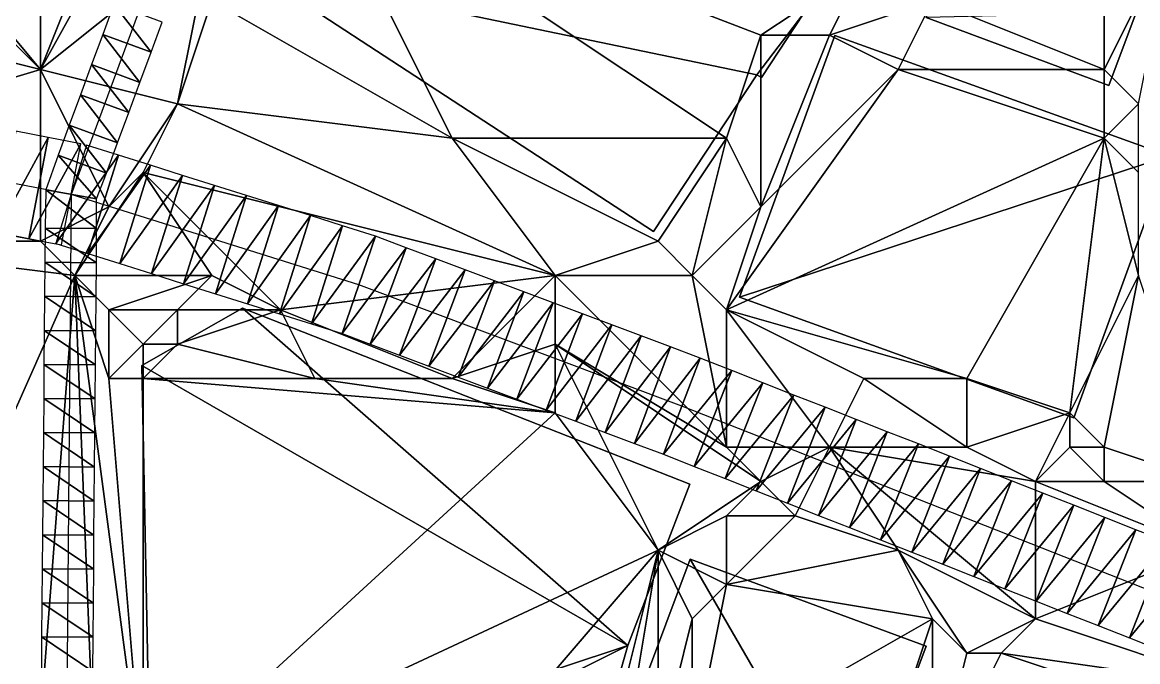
# Model space of a CAD drawing. Header units: metres. Extents: x -1103 to 901, y -902 to 905.
# Drawn here: x -1063.1 to -998, y -150.5 to -113.2 of the extents above; entities that cross this region are included whole.
import ezdxf

# ---------------------------------------------------------------- set-up
doc = ezdxf.new("R2010")
doc.units = ezdxf.units.M
for name, color, linetype in [('OSM_BUILDING_FOOTPRINTS', 7, 'CONTINUOUS'), ('OSM_BUILDING_ROOFS', 1, 'CONTINUOUS'), ('OSM_BUILDING_WALLS', 8, 'CONTINUOUS'), ('OSM_ROAD_AXES', 2, 'CONTINUOUS'), ('OSM_ROAD_SURFACE', 9, 'CONTINUOUS'), ('OSM_TERRAIN', 3, 'CONTINUOUS')]:
    doc.layers.add(name, color=color, linetype=linetype)

msp = doc.modelspace()

# ---------------------------------------------------------------- linework, layer by layer
at = {"layer": 'OSM_BUILDING_FOOTPRINTS'}
for points in [[(-1028.945, -78.861, 16.047), (-1005.257, -94.298, 16.047), (-1009.722, -101.056, 16.047), (-1010.253, -100.713, 16.047), (-1014.155, -106.618, 16.047), (-1013.514, -107.028, 16.047), (-1017.338, -112.811, 16.047), (-1017.493, -112.712, 16.047), (-1019.969, -116.461, 16.047), (-1020.234, -116.295, 16.047), (-1026.258, -125.419, 16.047), (-1049.626, -110.18, 16.047), (-1028.945, -78.861, 16.047)], [(-1008.782, -108.731, 16.702), (-998.127, -112.667, 16.702), (-999.718, -116.914, 16.702), (-1010.363, -112.966, 16.702), (-1008.782, -108.731, 16.702)], [(-1001.763, -136.278, 17.599), (-1021.251, -129.256, 17.599), (-1015.691, -114.017, 17.599), (-996.203, -121.028, 17.599), (-1001.763, -136.278, 17.599)], [(-1024.147, -140.138, 16.401), (-1050.211, -129.887, 16.401), (-1056.092, -133.238, 16.401), (-1055.583, -158.762, 16.401), (-1046.231, -158.762, 16.401), (-1030.602, -159.447, 16.401), (-1027.761, -149.55, 16.401), (-1024.147, -140.138, 16.401)], [(-1028.38, -155.875, 18.26), (-1024.135, -144.507, 18.26), (-1010.373, -149.582, 18.26), (-1014.618, -160.951, 18.26), (-1028.38, -155.875, 18.26)]]:
    msp.add_polyline3d(points, close=True, dxfattribs=at)
at = {"layer": 'OSM_BUILDING_ROOFS'}
for points in [[(-1049.626, -110.18, 56.447), (-1026.258, -125.419, 56.447), (-1020.234, -116.295, 56.447)], [(-1049.626, -110.18, 56.447), (-1020.234, -116.295, 56.447), (-1017.493, -112.712, 56.447)], [(-1020.234, -116.295, 56.447), (-1019.969, -116.461, 56.447), (-1017.493, -112.712, 56.447)], [(-998.127, -112.667, 28.302), (-1010.363, -112.966, 28.302), (-999.718, -116.914, 28.302)], [(-1021.251, -129.256, 22.799), (-996.203, -121.028, 22.799), (-1015.691, -114.017, 22.799)], [(-1021.251, -129.256, 22.799), (-1001.763, -136.278, 22.799), (-996.203, -121.028, 22.799)], [(-1027.761, -149.55, 53.601), (-1050.211, -129.887, 53.601), (-1056.092, -133.238, 53.601)], [(-1027.761, -149.55, 53.601), (-1024.147, -140.138, 53.601), (-1050.211, -129.887, 53.601)], [(-1027.761, -149.55, 53.601), (-1056.092, -133.238, 53.601), (-1055.583, -158.762, 53.601)], [(-1024.135, -144.507, 29.86), (-1028.38, -155.875, 29.86), (-1014.618, -160.951, 29.86)], [(-1024.135, -144.507, 29.86), (-1014.618, -160.951, 29.86), (-1010.373, -149.582, 29.86)], [(-1027.761, -149.55, 53.601), (-1055.583, -158.762, 53.601), (-1046.231, -158.762, 53.601)], [(-1027.761, -149.55, 53.601), (-1046.231, -158.762, 53.601), (-1030.602, -159.447, 53.601)]]:
    msp.add_3dface(points, dxfattribs=at)
at = {"layer": 'OSM_BUILDING_WALLS'}
for points in [[(-1049.626, -110.18, 16.047), (-1026.258, -125.419, 16.047), (-1026.258, -125.419, 56.447)], [(-1049.626, -110.18, 16.047), (-1026.258, -125.419, 56.447), (-1049.626, -110.18, 56.447)], [(-1019.969, -116.461, 16.047), (-1017.493, -112.712, 16.047), (-1017.493, -112.712, 56.447)], [(-1019.969, -116.461, 16.047), (-1017.493, -112.712, 56.447), (-1019.969, -116.461, 56.447)], [(-1010.363, -112.966, 16.702), (-999.718, -116.914, 16.702), (-999.718, -116.914, 28.302)], [(-1010.363, -112.966, 16.702), (-999.718, -116.914, 28.302), (-1010.363, -112.966, 28.302)], [(-999.718, -116.914, 16.702), (-998.127, -112.667, 16.702), (-998.127, -112.667, 28.302)], [(-999.718, -116.914, 16.702), (-998.127, -112.667, 28.302), (-999.718, -116.914, 28.302)], [(-1015.691, -114.017, 17.599), (-1021.251, -129.256, 17.599), (-1021.251, -129.256, 22.799)], [(-1015.691, -114.017, 17.599), (-1021.251, -129.256, 22.799), (-1015.691, -114.017, 22.799)], [(-996.203, -121.028, 17.599), (-1015.691, -114.017, 17.599), (-1015.691, -114.017, 22.799)], [(-996.203, -121.028, 17.599), (-1015.691, -114.017, 22.799), (-996.203, -121.028, 22.799)], [(-1026.258, -125.419, 16.047), (-1020.234, -116.295, 16.047), (-1020.234, -116.295, 56.447)], [(-1026.258, -125.419, 16.047), (-1020.234, -116.295, 56.447), (-1026.258, -125.419, 56.447)], [(-1020.234, -116.295, 16.047), (-1019.969, -116.461, 16.047), (-1019.969, -116.461, 56.447)], [(-1020.234, -116.295, 16.047), (-1019.969, -116.461, 56.447), (-1020.234, -116.295, 56.447)], [(-1001.763, -136.278, 17.599), (-996.203, -121.028, 17.599), (-996.203, -121.028, 22.799)], [(-1001.763, -136.278, 17.599), (-996.203, -121.028, 22.799), (-1001.763, -136.278, 22.799)], [(-1021.251, -129.256, 17.599), (-1001.763, -136.278, 17.599), (-1001.763, -136.278, 22.799)], [(-1021.251, -129.256, 17.599), (-1001.763, -136.278, 22.799), (-1021.251, -129.256, 22.799)], [(-1050.211, -129.887, 16.401), (-1056.092, -133.238, 16.401), (-1056.092, -133.238, 53.601)], [(-1050.211, -129.887, 16.401), (-1056.092, -133.238, 53.601), (-1050.211, -129.887, 53.601)], [(-1024.147, -140.138, 16.401), (-1050.211, -129.887, 16.401), (-1050.211, -129.887, 53.601)], [(-1024.147, -140.138, 16.401), (-1050.211, -129.887, 53.601), (-1024.147, -140.138, 53.601)], [(-1056.092, -133.238, 16.401), (-1055.583, -158.762, 16.401), (-1055.583, -158.762, 53.601)], [(-1056.092, -133.238, 16.401), (-1055.583, -158.762, 53.601), (-1056.092, -133.238, 53.601)], [(-1027.761, -149.55, 16.401), (-1024.147, -140.138, 16.401), (-1024.147, -140.138, 53.601)], [(-1027.761, -149.55, 16.401), (-1024.147, -140.138, 53.601), (-1027.761, -149.55, 53.601)], [(-1024.135, -144.507, 18.26), (-1028.38, -155.875, 18.26), (-1028.38, -155.875, 29.86)], [(-1024.135, -144.507, 18.26), (-1028.38, -155.875, 29.86), (-1024.135, -144.507, 29.86)], [(-1010.373, -149.582, 18.26), (-1024.135, -144.507, 18.26), (-1024.135, -144.507, 29.86)], [(-1010.373, -149.582, 18.26), (-1024.135, -144.507, 29.86), (-1010.373, -149.582, 29.86)], [(-1030.602, -159.447, 16.401), (-1027.761, -149.55, 16.401), (-1027.761, -149.55, 53.601)], [(-1030.602, -159.447, 16.401), (-1027.761, -149.55, 53.601), (-1030.602, -159.447, 53.601)], [(-1014.618, -160.951, 18.26), (-1010.373, -149.582, 18.26), (-1010.373, -149.582, 29.86)], [(-1014.618, -160.951, 18.26), (-1010.373, -149.582, 29.86), (-1014.618, -160.951, 29.86)]]:
    msp.add_3dface(points, dxfattribs=at)
at = {"layer": 'OSM_ROAD_AXES'}
for points in [[(-813.689, 192.863, 18.856), (-836.681, 169.108, 18.771), (-861.474, 142.201, 17.045), (-893.839, 109.908, 18.312), (-915.128, 88.331, 19.102), (-917.527, 85.368, 19.253), (-919.505, 82.547, 19.404), (-941.877, 51.704, 20.365), (-958.026, 29.408, 19.506), (-997.962, -25.091, 21.081), (-1053.064, -103.91, 17.163), (-1060.204, -123.263, 17.236), (-1061.296, -250.242, 21.914)], [(-1060.204, -123.263, 17.236), (-1081.096, -119.26, 17.168), (-1100, -116.415, 17.824)], [(-899.913, -187.933, 15.965), (-923.535, -174.287, 19.537), (-950.418, -164.179, 21.108), (-986.553, -150.588, 22.518), (-1024.611, -135.604, 20.017), (-1043.435, -128.538, 18.558), (-1060.204, -123.263, 17.236)]]:
    msp.add_polyline3d(points, dxfattribs=at)
at = {"layer": 'OSM_ROAD_SURFACE'}
for points in [[(-1057.717, -112.187, 17.177), (-1058.366, -113.947, 17.187), (-1055.551, -114.985, 17.305)], [(-1057.717, -112.187, 17.177), (-1055.551, -114.985, 17.305), (-1054.902, -113.226, 17.29)], [(-1058.366, -113.947, 17.187), (-1059.015, -115.706, 17.203), (-1056.2, -116.745, 17.32)], [(-1058.366, -113.947, 17.187), (-1056.2, -116.745, 17.32), (-1055.551, -114.985, 17.305)], [(-1059.015, -115.706, 17.203), (-1059.664, -117.466, 17.208), (-1056.849, -118.504, 17.321)], [(-1059.015, -115.706, 17.203), (-1056.849, -118.504, 17.321), (-1056.2, -116.745, 17.32)], [(-1059.664, -117.466, 17.208), (-1060.313, -119.225, 17.2), (-1057.498, -120.263, 17.314)], [(-1059.664, -117.466, 17.208), (-1057.498, -120.263, 17.314), (-1056.849, -118.504, 17.321)], [(-1061.539, -119.953, 17.198), (-1063.438, -119.589, 17.186), (-1064.567, -125.482, 17.313)], [(-1060.313, -119.225, 17.2), (-1060.962, -120.984, 17.227), (-1058.148, -122.023, 17.306)], [(-1060.313, -119.225, 17.2), (-1058.148, -122.023, 17.306), (-1057.498, -120.263, 17.314)], [(-1061.539, -119.953, 17.198), (-1064.567, -125.482, 17.313), (-1062.668, -125.846, 17.318)], [(-1059.639, -120.317, 17.235), (-1061.539, -119.953, 17.198), (-1062.668, -125.846, 17.318)], [(-1059.639, -120.317, 17.235), (-1062.668, -125.846, 17.318), (-1060.769, -126.209, 17.403)], [(-1057.441, -120.987, 17.323), (-1059.304, -120.401, 17.248), (-1061.104, -126.125, 17.378)], [(-1060.962, -120.984, 17.227), (-1061.681, -123, 17.261), (-1058.727, -123.526, 17.311)], [(-1057.441, -120.987, 17.323), (-1061.104, -126.125, 17.378), (-1059.241, -126.711, 17.583)], [(-1060.962, -120.984, 17.227), (-1058.727, -123.526, 17.311), (-1058.148, -122.023, 17.306)], [(-1055.577, -121.573, 17.688), (-1057.441, -120.987, 17.323), (-1059.241, -126.711, 17.583)], [(-1055.577, -121.573, 17.688), (-1059.241, -126.711, 17.583), (-1057.378, -127.297, 17.763)], [(-1053.714, -122.16, 17.814), (-1055.577, -121.573, 17.688), (-1057.378, -127.297, 17.763)], [(-1053.714, -122.16, 17.814), (-1057.378, -127.297, 17.763), (-1055.515, -127.883, 17.898)], [(-1051.851, -122.746, 17.94), (-1053.714, -122.16, 17.814), (-1055.515, -127.883, 17.898)], [(-1051.851, -122.746, 17.94), (-1055.515, -127.883, 17.898), (-1053.652, -128.469, 18.034)], [(-1049.988, -123.332, 18.066), (-1051.851, -122.746, 17.94), (-1053.652, -128.469, 18.034)], [(-1061.681, -123, 17.261), (-1061.721, -125.234, 17.308), (-1058.721, -125.26, 17.416)], [(-1061.681, -123, 17.261), (-1058.721, -125.26, 17.416), (-1058.727, -123.526, 17.311)], [(-1049.988, -123.332, 18.066), (-1053.652, -128.469, 18.034), (-1051.788, -129.055, 18.303)], [(-1048.125, -123.918, 18.192), (-1049.988, -123.332, 18.066), (-1051.788, -129.055, 18.303)], [(-1048.125, -123.918, 18.192), (-1051.788, -129.055, 18.303), (-1049.925, -129.641, 18.382)], [(-1046.262, -124.504, 18.314), (-1048.125, -123.918, 18.192), (-1049.925, -129.641, 18.382)], [(-1046.262, -124.504, 18.314), (-1049.925, -129.641, 18.382), (-1048.062, -130.227, 18.507)], [(-1044.398, -125.09, 18.433), (-1046.262, -124.504, 18.314), (-1048.062, -130.227, 18.507)], [(-1061.721, -125.234, 17.308), (-1061.738, -127.218, 17.537), (-1058.738, -127.244, 17.675)], [(-1061.721, -125.234, 17.308), (-1058.738, -127.244, 17.675), (-1058.721, -125.26, 17.416)], [(-1044.398, -125.09, 18.433), (-1048.062, -130.227, 18.507), (-1046.199, -130.813, 18.577)], [(-1042.46, -125.701, 18.557), (-1044.398, -125.09, 18.433), (-1046.199, -130.813, 18.577)], [(-1042.46, -125.701, 18.557), (-1046.199, -130.813, 18.577), (-1044.411, -131.375, 18.666)], [(-1040.67, -126.372, 18.676), (-1042.46, -125.701, 18.557), (-1044.411, -131.375, 18.666)], [(-1040.67, -126.372, 18.676), (-1044.411, -131.375, 18.666), (-1042.778, -131.989, 18.777)], [(-1038.958, -127.014, 18.789), (-1040.67, -126.372, 18.676), (-1042.778, -131.989, 18.777)], [(-1061.738, -127.218, 17.537), (-1061.755, -129.202, 17.666), (-1058.755, -129.228, 17.734)], [(-1061.738, -127.218, 17.537), (-1058.755, -129.228, 17.734), (-1058.738, -127.244, 17.675)], [(-1038.958, -127.014, 18.789), (-1042.778, -131.989, 18.777), (-1041.067, -132.631, 18.894)], [(-1037.247, -127.656, 18.903), (-1038.958, -127.014, 18.789), (-1041.067, -132.631, 18.894)], [(-1037.247, -127.656, 18.903), (-1041.067, -132.631, 18.894), (-1039.356, -133.274, 19.011)], [(-1035.536, -128.299, 19.016), (-1037.247, -127.656, 18.903), (-1039.356, -133.274, 19.011)], [(-1035.536, -128.299, 19.016), (-1039.356, -133.274, 19.011), (-1037.644, -133.916, 19.136)], [(-1033.825, -128.941, 19.132), (-1035.536, -128.299, 19.016), (-1037.644, -133.916, 19.136)], [(-1061.755, -129.202, 17.666), (-1061.772, -131.186, 17.7), (-1058.772, -131.212, 17.936)], [(-1061.755, -129.202, 17.666), (-1058.772, -131.212, 17.936), (-1058.755, -129.228, 17.734)], [(-1033.825, -128.941, 19.132), (-1037.644, -133.916, 19.136), (-1035.933, -134.558, 19.233)], [(-1032.113, -129.584, 19.316), (-1033.825, -128.941, 19.132), (-1035.933, -134.558, 19.233)], [(-1032.113, -129.584, 19.316), (-1035.933, -134.558, 19.233), (-1034.222, -135.201, 19.33)], [(-1030.402, -130.226, 19.431), (-1032.113, -129.584, 19.316), (-1034.222, -135.201, 19.33)], [(-1030.402, -130.226, 19.431), (-1034.222, -135.201, 19.33), (-1032.51, -135.843, 19.432)], [(-1028.691, -130.868, 19.538), (-1030.402, -130.226, 19.431), (-1032.51, -135.843, 19.432)], [(-1061.772, -131.186, 17.7), (-1061.789, -133.17, 17.784), (-1058.789, -133.196, 18.052)], [(-1061.772, -131.186, 17.7), (-1058.789, -133.196, 18.052), (-1058.772, -131.212, 17.936)], [(-1028.691, -130.868, 19.538), (-1032.51, -135.843, 19.432), (-1030.799, -136.486, 19.524)], [(-1026.979, -131.511, 19.645), (-1028.691, -130.868, 19.538), (-1030.799, -136.486, 19.524)], [(-1026.979, -131.511, 19.645), (-1030.799, -136.486, 19.524), (-1029.088, -137.128, 19.631)], [(-1025.268, -132.153, 19.752), (-1026.979, -131.511, 19.645), (-1029.088, -137.128, 19.631)], [(-1025.268, -132.153, 19.752), (-1029.088, -137.128, 19.631), (-1027.376, -137.77, 19.764)], [(-1023.533, -132.804, 19.861), (-1025.268, -132.153, 19.752), (-1027.376, -137.77, 19.764)], [(-1061.789, -133.17, 17.784), (-1061.806, -135.154, 17.904), (-1058.806, -135.18, 18.142)], [(-1061.789, -133.17, 17.784), (-1058.806, -135.18, 18.142), (-1058.789, -133.196, 18.052)], [(-1023.533, -132.804, 19.861), (-1027.376, -137.77, 19.764), (-1025.688, -138.404, 19.896)], [(-1021.7, -133.526, 20.046), (-1023.533, -132.804, 19.861), (-1025.688, -138.404, 19.896)], [(-1021.7, -133.526, 20.046), (-1025.688, -138.404, 19.896), (-1023.898, -139.109, 20.034)], [(-1019.887, -134.24, 20.247), (-1021.7, -133.526, 20.046), (-1023.898, -139.109, 20.034)], [(-1019.887, -134.24, 20.247), (-1023.898, -139.109, 20.034), (-1022.085, -139.823, 20.174)], [(-1018.075, -134.953, 20.425), (-1019.887, -134.24, 20.247), (-1022.085, -139.823, 20.174)], [(-1061.806, -135.154, 17.904), (-1061.823, -137.138, 18.024), (-1058.823, -137.164, 18.234)], [(-1061.806, -135.154, 17.904), (-1058.823, -137.164, 18.234), (-1058.806, -135.18, 18.142)], [(-1018.075, -134.953, 20.425), (-1022.085, -139.823, 20.174), (-1020.273, -140.536, 20.383)], [(-1016.263, -135.667, 20.485), (-1018.075, -134.953, 20.425), (-1020.273, -140.536, 20.383)], [(-1016.263, -135.667, 20.485), (-1020.273, -140.536, 20.383), (-1018.461, -141.25, 20.555)], [(-1014.45, -136.38, 20.593), (-1016.263, -135.667, 20.485), (-1018.461, -141.25, 20.555)], [(-1014.45, -136.38, 20.593), (-1018.461, -141.25, 20.555), (-1016.648, -141.963, 20.737)], [(-1012.638, -137.094, 20.793), (-1014.45, -136.38, 20.593), (-1016.648, -141.963, 20.737)], [(-1061.823, -137.138, 18.024), (-1061.84, -139.123, 18.145), (-1058.841, -139.148, 18.338)], [(-1061.823, -137.138, 18.024), (-1058.841, -139.148, 18.338), (-1058.823, -137.164, 18.234)], [(-1012.638, -137.094, 20.793), (-1016.648, -141.963, 20.737), (-1014.836, -142.677, 20.889)], [(-1010.826, -137.807, 20.993), (-1012.638, -137.094, 20.793), (-1014.836, -142.677, 20.889)], [(-1010.826, -137.807, 20.993), (-1014.836, -142.677, 20.889), (-1013.024, -143.39, 21.041)], [(-1009.013, -138.521, 21.17), (-1010.826, -137.807, 20.993), (-1013.024, -143.39, 21.041)], [(-1061.84, -139.123, 18.145), (-1061.857, -141.107, 18.265), (-1058.858, -141.132, 18.442)], [(-1061.84, -139.123, 18.145), (-1058.858, -141.132, 18.442), (-1058.841, -139.148, 18.338)], [(-1009.013, -138.521, 21.17), (-1013.024, -143.39, 21.041), (-1011.212, -144.104, 21.215)], [(-1007.201, -139.235, 21.338), (-1009.013, -138.521, 21.17), (-1011.212, -144.104, 21.215)], [(-1007.201, -139.235, 21.338), (-1011.212, -144.104, 21.215), (-1009.399, -144.817, 21.409)], [(-1005.389, -139.948, 21.489), (-1007.201, -139.235, 21.338), (-1009.399, -144.817, 21.409)], [(-1005.389, -139.948, 21.489), (-1009.399, -144.817, 21.409), (-1007.587, -145.531, 21.603)], [(-1003.577, -140.662, 21.617), (-1005.389, -139.948, 21.489), (-1007.587, -145.531, 21.603)], [(-1003.577, -140.662, 21.617), (-1007.587, -145.531, 21.603), (-1005.775, -146.244, 21.774)], [(-1001.764, -141.375, 21.746), (-1003.577, -140.662, 21.617), (-1005.775, -146.244, 21.774)], [(-1061.857, -141.107, 18.265), (-1061.875, -143.091, 18.385), (-1058.875, -143.116, 18.546)], [(-1061.857, -141.107, 18.265), (-1058.875, -143.116, 18.546), (-1058.858, -141.132, 18.442)], [(-1001.764, -141.375, 21.746), (-1005.775, -146.244, 21.774), (-1003.962, -146.958, 21.903)], [(-999.952, -142.089, 21.875), (-1001.764, -141.375, 21.746), (-1003.962, -146.958, 21.903)], [(-999.952, -142.089, 21.875), (-1003.962, -146.958, 21.903), (-1002.15, -147.672, 22.022)], [(-998.14, -142.802, 22.004), (-999.952, -142.089, 21.875), (-1002.15, -147.672, 22.022)], [(-998.14, -142.802, 22.004), (-1002.15, -147.672, 22.022), (-1000.338, -148.385, 22.116)], [(-996.327, -143.516, 22.133), (-998.14, -142.802, 22.004), (-1000.338, -148.385, 22.116)], [(-1061.875, -143.091, 18.385), (-1061.892, -145.075, 18.505), (-1058.892, -145.101, 18.65)], [(-1061.875, -143.091, 18.385), (-1058.892, -145.101, 18.65), (-1058.875, -143.116, 18.546)], [(-996.327, -143.516, 22.133), (-1000.338, -148.385, 22.116), (-998.526, -149.099, 22.209)], [(-994.515, -144.229, 22.261), (-996.327, -143.516, 22.133), (-998.526, -149.099, 22.209)], [(-994.515, -144.229, 22.261), (-998.526, -149.099, 22.209), (-996.713, -149.812, 22.303)], [(-1061.892, -145.075, 18.505), (-1061.909, -147.059, 18.625), (-1058.909, -147.085, 18.754)], [(-1061.892, -145.075, 18.505), (-1058.909, -147.085, 18.754), (-1058.892, -145.101, 18.65)], [(-1061.909, -147.059, 18.625), (-1061.926, -149.043, 18.745), (-1058.926, -149.069, 18.858)], [(-1061.909, -147.059, 18.625), (-1058.926, -149.069, 18.858), (-1058.909, -147.085, 18.754)], [(-1061.926, -149.043, 18.745), (-1061.943, -151.027, 18.865), (-1058.943, -151.053, 18.962)], [(-1061.926, -149.043, 18.745), (-1058.943, -151.053, 18.962), (-1058.926, -149.069, 18.858)]]:
    msp.add_3dface(points, dxfattribs=at)
at = {"layer": 'OSM_TERRAIN'}
for points in [[(-1084, -94, 17.133), (-1062, -116, 17.057), (-1082, -92, 17.452)], [(-1082, -92, 17.452), (-1062, -116, 17.057), (-1062, -96, 17.158)], [(-1086, -110, 17.057), (-1062, -116, 17.057), (-1084, -94, 17.133)], [(-1062, -116, 17.057), (-1054, -96, 17.512), (-1062, -96, 17.158)], [(-1062, -116, 17.057), (-1052, -98, 17.135), (-1054, -96, 17.512)], [(-1052, -108, 17.227), (-1052, -98, 17.135), (-1062, -116, 17.057)], [(-1052, -112, 17.457), (-1038, -120, 18.253), (-1046, -104, 18.105)], [(-1038, -120, 18.253), (-1022, -120, 18.368), (-1046, -104, 18.105)], [(-1046, -104, 18.105), (-1022, -120, 18.368), (-1020, -114, 18.2)], [(-1020, -114, 18.2), (-1014, -110, 18.311), (-1046, -104, 18.105)], [(-1062, -116, 17.057), (-1054, -118, 17.372), (-1052, -108, 17.227)], [(-1054, -118, 17.372), (-1052, -112, 17.457), (-1052, -108, 17.227)], [(-1000, -116, 18.9), (-1000, -108, 18.577), (-1010, -112, 18.808)], [(-998, -118, 19.682), (-996, -108, 19.868), (-1000, -116, 18.9)], [(-1000, -116, 18.9), (-996, -108, 19.868), (-1000, -108, 18.577)], [(-1082, -122, 17.209), (-1062, -116, 17.057), (-1086, -110, 17.057)], [(-1020, -114, 18.2), (-1016, -114, 19.639), (-1014, -110, 18.311)], [(-1016, -114, 19.639), (-1010, -112, 18.808), (-1014, -110, 18.311)], [(-1054, -118, 17.372), (-1038, -120, 18.253), (-1052, -112, 17.457)], [(-1016, -114, 19.639), (-1012, -116, 19.733), (-1010, -112, 18.808)], [(-1012, -116, 19.733), (-1000, -116, 18.9), (-1010, -112, 18.808)], [(-1022, -120, 18.368), (-1020, -124, 19.674), (-1020, -114, 18.2)], [(-1020, -124, 19.674), (-1012, -116, 19.733), (-1016, -114, 19.639)], [(-1020, -114, 18.2), (-1020, -124, 19.674), (-1016, -114, 19.639)], [(-1062, -126, 17.271), (-1062, -116, 17.057), (-1082, -122, 17.209)], [(-1062, -126, 17.271), (-1058, -124, 17.281), (-1062, -116, 17.057)], [(-1058, -124, 17.281), (-1054, -118, 17.372), (-1062, -116, 17.057)], [(-1020, -124, 19.674), (-1022, -130, 19.712), (-1012, -116, 19.733)], [(-1022, -130, 19.712), (-1000, -120, 19.737), (-1012, -116, 19.733)], [(-1000, -120, 19.737), (-1000, -116, 18.9), (-1012, -116, 19.733)], [(-1000, -120, 19.737), (-998, -118, 19.682), (-1000, -116, 18.9)], [(-1056, -122, 17.661), (-1054, -118, 17.372), (-1058, -124, 17.281)], [(-1056, -122, 17.661), (-1032, -128, 19.142), (-1054, -118, 17.372)], [(-1032, -128, 19.142), (-1038, -120, 18.253), (-1054, -118, 17.372)], [(-1000, -120, 19.737), (-998, -122, 20.038), (-998, -118, 19.682)], [(-1032, -128, 19.142), (-1026, -126, 18.368), (-1038, -120, 18.253)], [(-1038, -120, 18.253), (-1026, -126, 18.368), (-1022, -120, 18.368)], [(-1026, -126, 18.368), (-1024, -128, 19.386), (-1022, -120, 18.368)], [(-1024, -128, 19.386), (-1020, -124, 19.674), (-1022, -120, 18.368)], [(-1008, -134, 19.733), (-1000, -120, 19.737), (-1022, -130, 19.712)], [(-1008, -134, 19.733), (-1002, -136, 19.733), (-1000, -120, 19.737)], [(-1002, -136, 19.733), (-998, -128, 20.529), (-1000, -120, 19.737)], [(-1000, -120, 19.737), (-998, -128, 20.529), (-998, -122, 20.038)], [(-1082, -126, 17.902), (-1062, -126, 17.271), (-1082, -122, 17.209)], [(-1060, -128, 17.565), (-1052, -128, 18.074), (-1056, -122, 17.661)], [(-1060, -128, 17.565), (-1056, -122, 17.661), (-1058, -124, 17.281)], [(-1052, -128, 18.074), (-1048, -130, 18.37), (-1056, -122, 17.661)], [(-1048, -130, 18.37), (-1032, -128, 19.142), (-1056, -122, 17.661)], [(-1062, -126, 17.271), (-1060, -128, 17.565), (-1058, -124, 17.281)], [(-1024, -128, 19.386), (-1022, -130, 19.712), (-1020, -124, 19.674)], [(-1076, -126, 17.817), (-1062, -126, 17.271), (-1082, -126, 17.902)], [(-1076, -126, 17.817), (-1068, -146, 18.008), (-1060, -128, 17.565)], [(-1076, -126, 17.817), (-1060, -128, 17.565), (-1062, -126, 17.271)], [(-1024, -128, 19.386), (-1026, -126, 18.368), (-1032, -128, 19.142)], [(-1062, -154, 18.993), (-1060, -128, 17.565), (-1068, -146, 18.008)], [(-1062, -154, 18.993), (-1058, -178, 20.454), (-1060, -128, 17.565)], [(-1058, -178, 20.454), (-1056, -158, 19.609), (-1060, -128, 17.565)], [(-1060, -128, 17.565), (-1056, -158, 19.609), (-1058, -134, 18.166)], [(-1060, -128, 17.565), (-1058, -134, 18.166), (-1058, -130, 17.757)], [(-1058, -130, 17.757), (-1052, -128, 18.074), (-1060, -128, 17.565)], [(-1058, -130, 17.757), (-1054, -130, 18.443), (-1052, -128, 18.074)], [(-1054, -130, 18.443), (-1048, -130, 18.37), (-1052, -128, 18.074)], [(-1048, -130, 18.37), (-1038, -134, 19.062), (-1032, -128, 19.142)], [(-1038, -134, 19.062), (-1032, -132, 19.486), (-1032, -128, 19.142)], [(-1032, -132, 19.486), (-1022, -138, 20.301), (-1032, -128, 19.142)], [(-1022, -138, 20.301), (-1024, -128, 19.386), (-1032, -128, 19.142)], [(-1022, -138, 20.301), (-1022, -130, 19.712), (-1024, -128, 19.386)], [(-1002, -136, 19.733), (-1000, -138, 20.74), (-998, -128, 20.529)], [(-1000, -138, 20.74), (-994, -140, 20.924), (-998, -128, 20.529)], [(-1058, -134, 18.166), (-1056, -132, 19.111), (-1058, -130, 17.757)], [(-1056, -132, 19.111), (-1054, -130, 18.443), (-1058, -130, 17.757)], [(-1056, -132, 19.111), (-1054, -132, 19.62), (-1054, -130, 18.443)], [(-1046, -134, 19.628), (-1048, -130, 18.37), (-1054, -132, 19.62)], [(-1054, -132, 19.62), (-1048, -130, 18.37), (-1054, -130, 18.443)], [(-1046, -134, 19.628), (-1038, -134, 19.062), (-1048, -130, 18.37)], [(-1022, -138, 20.301), (-1016, -138, 20.793), (-1022, -130, 19.712)], [(-1016, -138, 20.793), (-1014, -134, 20.108), (-1022, -130, 19.712)], [(-1022, -130, 19.712), (-1014, -134, 20.108), (-1008, -134, 19.733)], [(-1058, -134, 18.166), (-1056, -134, 19.518), (-1056, -132, 19.111)], [(-1054, -132, 19.62), (-1056, -134, 19.518), (-1046, -134, 19.628)], [(-1056, -134, 19.518), (-1054, -132, 19.62), (-1056, -132, 19.111)], [(-1032, -136, 19.407), (-1032, -132, 19.486), (-1038, -134, 19.062)], [(-1026, -144, 19.635), (-1032, -132, 19.486), (-1032, -136, 19.407)], [(-1026, -144, 19.635), (-1020, -140, 20.306), (-1032, -132, 19.486)], [(-1020, -140, 20.306), (-1022, -138, 20.301), (-1032, -132, 19.486)], [(-1058, -134, 18.166), (-1056, -158, 19.609), (-1056, -134, 19.518)], [(-1056, -158, 19.609), (-1032, -136, 19.407), (-1056, -134, 19.518)], [(-1056, -134, 19.518), (-1032, -136, 19.407), (-1046, -134, 19.628)], [(-1032, -136, 19.407), (-1038, -134, 19.062), (-1046, -134, 19.628)], [(-1016, -138, 20.793), (-1008, -138, 21.081), (-1014, -134, 20.108)], [(-1008, -138, 21.081), (-1008, -134, 19.733), (-1014, -134, 20.108)], [(-1008, -138, 21.081), (-1002, -136, 19.733), (-1008, -134, 19.733)], [(-1056, -158, 19.609), (-1026, -144, 19.635), (-1032, -136, 19.407)], [(-1008, -138, 21.081), (-1004, -140, 21.513), (-1002, -136, 19.733)], [(-1004, -140, 21.513), (-1002, -138, 20.366), (-1002, -136, 19.733)], [(-1002, -138, 20.366), (-1000, -138, 20.74), (-1002, -136, 19.733)], [(-1020, -140, 20.306), (-1016, -138, 20.793), (-1022, -138, 20.301)], [(-1018, -142, 20.566), (-1016, -138, 20.793), (-1020, -140, 20.306)], [(-1018, -142, 20.566), (-1012, -144, 21.074), (-1016, -138, 20.793)], [(-1012, -144, 21.074), (-1004, -148, 21.902), (-1016, -138, 20.793)], [(-1016, -138, 20.793), (-1004, -148, 21.902), (-1004, -140, 21.513)], [(-1016, -138, 20.793), (-1004, -140, 21.513), (-1008, -138, 21.081)], [(-1004, -140, 21.513), (-1000, -140, 21.453), (-1002, -138, 20.366)], [(-1000, -140, 21.453), (-1000, -138, 20.74), (-1002, -138, 20.366)], [(-1000, -140, 21.453), (-994, -140, 20.924), (-1000, -138, 20.74)], [(-1026, -144, 19.635), (-1022, -142, 20.355), (-1020, -140, 20.306)], [(-1022, -142, 20.355), (-1018, -142, 20.566), (-1020, -140, 20.306)], [(-1004, -148, 21.902), (-994, -144, 22.227), (-1004, -140, 21.513)], [(-994, -144, 22.227), (-1000, -140, 21.453), (-1004, -140, 21.513)], [(-994, -144, 22.227), (-994, -140, 20.924), (-1000, -140, 21.453)], [(-1026, -144, 19.635), (-1022, -146, 21.671), (-1022, -142, 20.355)], [(-1022, -146, 21.671), (-1012, -144, 21.074), (-1018, -142, 20.566)], [(-1022, -146, 21.671), (-1018, -142, 20.566), (-1022, -142, 20.355)], [(-1056, -158, 19.609), (-1038, -158, 19.635), (-1026, -144, 19.635)], [(-1030, -160, 20.015), (-1026, -144, 19.635), (-1038, -158, 19.635)], [(-1030, -160, 20.015), (-1028, -156, 20.424), (-1026, -144, 19.635)], [(-1028, -156, 20.424), (-1026, -156, 21.402), (-1026, -144, 19.635)], [(-1026, -144, 19.635), (-1026, -156, 21.402), (-1024, -148, 21.139)], [(-1024, -148, 21.139), (-1022, -146, 21.671), (-1026, -144, 19.635)], [(-1010, -148, 21.739), (-1012, -144, 21.074), (-1022, -146, 21.671)], [(-1010, -148, 21.739), (-1008, -150, 22.502), (-1012, -144, 21.074)], [(-1008, -150, 22.502), (-1004, -148, 21.902), (-1012, -144, 21.074)], [(-1004, -148, 21.902), (-992, -152, 22.504), (-994, -144, 22.227)], [(-1064, -152, 19.083), (-1062, -154, 18.993), (-1068, -146, 18.008)], [(-1024, -156, 21.702), (-1022, -146, 21.671), (-1024, -148, 21.139)], [(-1022, -146, 21.671), (-1024, -156, 21.702), (-1010, -148, 21.739)], [(-1026, -156, 21.402), (-1024, -156, 21.702), (-1024, -148, 21.139)], [(-1024, -156, 21.702), (-1012, -154, 21.713), (-1010, -148, 21.739)], [(-1012, -154, 21.713), (-1010, -158, 22.792), (-1010, -148, 21.739)], [(-1010, -158, 22.792), (-1008, -150, 22.502), (-1010, -148, 21.739)], [(-1006, -150, 22.667), (-1004, -148, 21.902), (-1008, -150, 22.502)], [(-992, -152, 22.504), (-1004, -148, 21.902), (-1006, -150, 22.667)], [(-1010, -158, 22.792), (-988, -156, 22.884), (-1006, -150, 22.667)], [(-1010, -158, 22.792), (-1006, -150, 22.667), (-1008, -150, 22.502)], [(-1006, -150, 22.667), (-988, -156, 22.884), (-992, -152, 22.504)]]:
    msp.add_3dface(points, dxfattribs=at)

doc.saveas('drawing.dxf')
